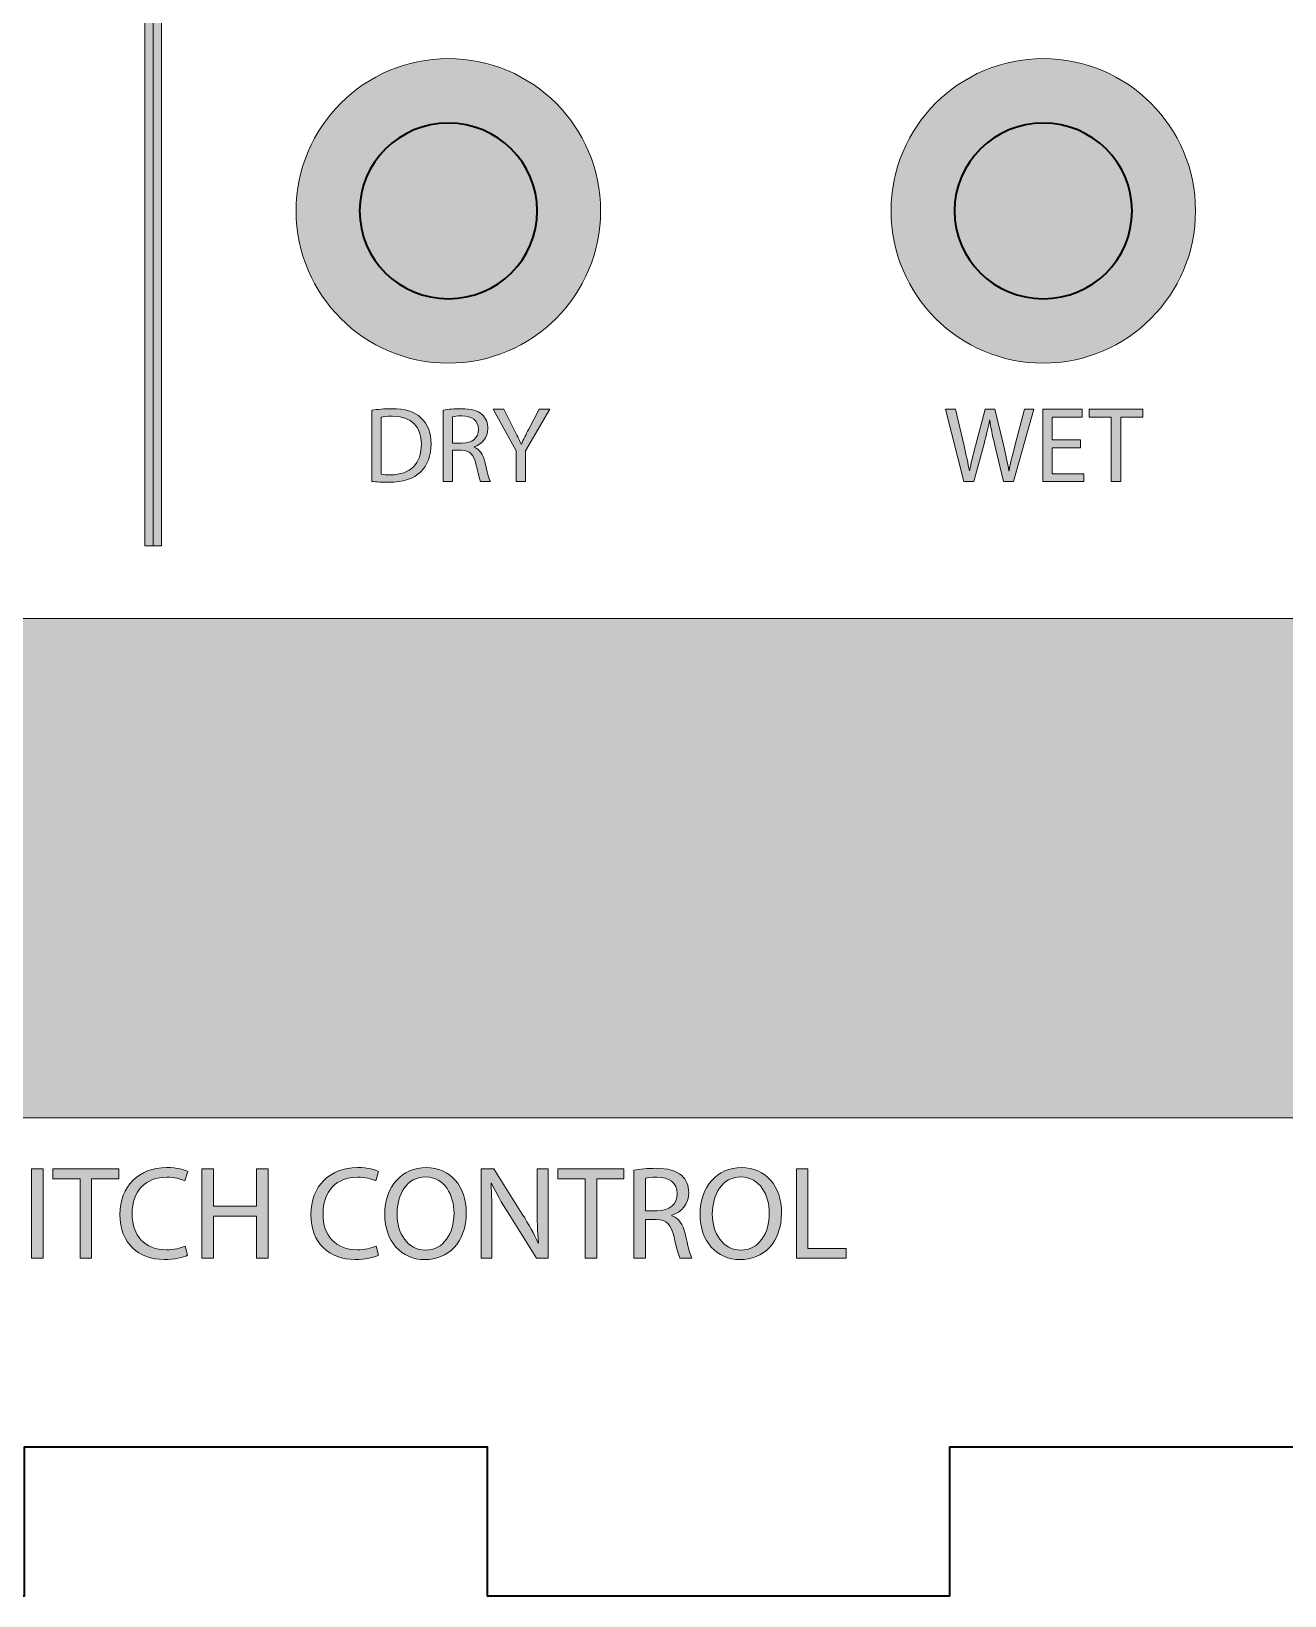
# Model space of a CAD drawing. Header units: inches. Extents: x 7.2 to 23.7, y -15.5 to -0.4.
# Drawn here: x 12.281 to 14.388, y -6.889 to -4.26 of the extents above; entities that cross this region are included whole.
import ezdxf

# ---------------------------------------------------------------- set-up
doc = ezdxf.new("R2010")
doc.units = ezdxf.units.IN
doc.header["$MEASUREMENT"] = 0
doc.layers.add('TOP', color=7, linetype='Continuous')

# ---------------------------------------------------------------- blocks, each defined once
blk = doc.blocks.new('block 4')
at = {"layer": 'TOP', "color": 1, "lineweight": 35, "true_color": 0xff0000}
for points in [[(13.1317, -4.5618), (13.1317, -4.6434), (13.0649, -4.7095), (12.9824, -4.7095), (12.9, -4.7095), (12.8332, -4.6434), (12.8332, -4.5618), (12.8332, -4.4803), (12.9, -4.4142), (12.9824, -4.4142), (13.0649, -4.4142), (13.1317, -4.4803), (13.1317, -4.5618)], [(14.1317, -4.5618), (14.1317, -4.6434), (14.0649, -4.7095), (13.9824, -4.7095), (13.9, -4.7095), (13.8332, -4.6434), (13.8332, -4.5618), (13.8332, -4.4803), (13.9, -4.4142), (13.9824, -4.4142), (14.0649, -4.4142), (14.1317, -4.4803), (14.1317, -4.5618)]]:
    blk.add_open_spline(points, degree=3, knots=[0, 0, 0, 0, 1, 1, 1, 2, 2, 2, 3, 3, 3, 4, 4, 4, 4], dxfattribs=at)
blk = doc.blocks.new('block 11')
at = {"layer": 'TOP', "true_color": 0xffffff}
h = blk.add_hatch(color=7, dxfattribs=at)
h.dxf.hatch_style = 2
h.paths.add_polyline_path([(8.6344, -5.247), (8.6344, -5.4568), (8.2593, -5.4568), (8.2593, -5.8765), (8.6344, -5.8765), (8.6344, -6.0864), (17.1894, -6.0864), (17.1894, -5.247)])
at = {"layer": 'TOP', "lineweight": 0}
blk.add_lwpolyline([(8.6344, -5.247), (8.6344, -5.4568), (8.2593, -5.4568), (8.2593, -5.8765), (8.6344, -5.8765), (8.6344, -6.0864), (17.1894, -6.0864), (17.1894, -5.247), (8.6344, -5.247)], dxfattribs=at)
blk = doc.blocks.new('block 14')
at = {"layer": 'TOP', "true_color": 0xffffff}
h = blk.add_hatch(color=7, dxfattribs=at)
h.dxf.hatch_style = 2
h.paths.add_polyline_path([(12.5, -5.125), (12.4722, -5.125), (12.4722, -3.8819), (12.5, -3.8819)])
at = {"layer": 'TOP', "lineweight": 0}
for points in [[(12.5, -5.125), (12.4722, -5.125), (12.4722, -3.8819), (12.5, -3.8819), (12.5, -5.125)], [(12.4861, -5.125), (12.4861, -3.8819)]]:
    blk.add_lwpolyline(points, dxfattribs=at)
blk = doc.blocks.new('block 22')
at = {"layer": 'TOP', "true_color": 0xffffff}
h = blk.add_hatch(color=7, dxfattribs=at)
h.dxf.hatch_style = 2
edge = h.paths.add_edge_path()
edge.add_spline(control_points=[(13.849, -5.0169), (13.849, -5.0169), (13.8181, -4.8952), (13.8181, -4.8952), (13.8181, -4.8952), (13.8347, -4.8952), (13.8347, -4.8952), (13.8347, -4.8952), (13.8492, -4.9568), (13.8492, -4.9568), (13.8528, -4.9719), (13.856, -4.9871), (13.8582, -4.9989), (13.8582, -4.9989), (13.8586, -4.9989), (13.8586, -4.9989), (13.8605, -4.9868), (13.8643, -4.9723), (13.8685, -4.9566), (13.8685, -4.9566), (13.8847, -4.8952), (13.8847, -4.8952), (13.8847, -4.8952), (13.9012, -4.8952), (13.9012, -4.8952), (13.9012, -4.8952), (13.916, -4.957), (13.916, -4.957), (13.9194, -4.9714), (13.9227, -4.9859), (13.9245, -4.9987), (13.9245, -4.9987), (13.9248, -4.9987), (13.9248, -4.9987), (13.9274, -4.9853), (13.9308, -4.9718), (13.9346, -4.9566), (13.9346, -4.9566), (13.9506, -4.8952), (13.9506, -4.8952), (13.9506, -4.8952), (13.9667, -4.8952), (13.9667, -4.8952), (13.9667, -4.8952), (13.9322, -5.0169), (13.9322, -5.0169), (13.9322, -5.0169), (13.9158, -5.0169), (13.9158, -5.0169), (13.9158, -5.0169), (13.9004, -4.9535), (13.9004, -4.9535), (13.8967, -4.938), (13.8941, -4.9261), (13.8925, -4.9138), (13.8925, -4.9138), (13.8921, -4.9138), (13.8921, -4.9138), (13.89, -4.9259), (13.8873, -4.9378), (13.8828, -4.9535), (13.8828, -4.9535), (13.8654, -5.0169), (13.8654, -5.0169), (13.8654, -5.0169), (13.849, -5.0169), (13.849, -5.0169)], knot_values=[0, 0, 0, 0, 1, 1, 1, 2, 2, 2, 3, 3, 3, 4, 4, 4, 5, 5, 5, 6, 6, 6, 7, 7, 7, 8, 8, 8, 9, 9, 9, 10, 10, 10, 11, 11, 11, 12, 12, 12, 13, 13, 13, 14, 14, 14, 15, 15, 15, 16, 16, 16, 17, 17, 17, 18, 18, 18, 19, 19, 19, 20, 20, 20, 21, 21, 21, 22, 22, 22, 22], degree=3, periodic=1)
h = blk.add_hatch(color=7, dxfattribs=at)
h.dxf.hatch_style = 2
h.paths.add_polyline_path([(14.0449, -4.9599), (13.9976, -4.9599), (13.9976, -5.0037), (14.0503, -5.0037), (14.0503, -5.0169), (13.9819, -5.0169), (13.9819, -4.8952), (14.0476, -4.8952), (14.0476, -4.9084), (13.9976, -4.9084), (13.9976, -4.9469), (14.0449, -4.9469)])
h = blk.add_hatch(color=7, dxfattribs=at)
h.dxf.hatch_style = 2
h.paths.add_polyline_path([(14.0967, -4.9086), (14.0597, -4.9086), (14.0597, -4.8952), (14.1498, -4.8952), (14.1498, -4.9086), (14.1126, -4.9086), (14.1126, -5.0169), (14.0967, -5.0169)])
at = {"layer": 'TOP', "lineweight": 0}
for points in [[(14.0449, -4.9599), (13.9976, -4.9599), (13.9976, -5.0037), (14.0503, -5.0037), (14.0503, -5.0169), (13.9819, -5.0169), (13.9819, -4.8952), (14.0476, -4.8952), (14.0476, -4.9084), (13.9976, -4.9084), (13.9976, -4.9469), (14.0449, -4.9469), (14.0449, -4.9599)], [(14.0967, -4.9086), (14.0597, -4.9086), (14.0597, -4.8952), (14.1498, -4.8952), (14.1498, -4.9086), (14.1126, -4.9086), (14.1126, -5.0169), (14.0967, -5.0169), (14.0967, -4.9086)]]:
    blk.add_lwpolyline(points, dxfattribs=at)
blk.add_open_spline([(13.849, -5.0169), (13.849, -5.0169), (13.8181, -4.8952), (13.8181, -4.8952), (13.8181, -4.8952), (13.8347, -4.8952), (13.8347, -4.8952), (13.8347, -4.8952), (13.8492, -4.9568), (13.8492, -4.9568), (13.8528, -4.9719), (13.856, -4.9871), (13.8582, -4.9989), (13.8582, -4.9989), (13.8586, -4.9989), (13.8586, -4.9989), (13.8605, -4.9868), (13.8643, -4.9723), (13.8685, -4.9566), (13.8685, -4.9566), (13.8847, -4.8952), (13.8847, -4.8952), (13.8847, -4.8952), (13.9012, -4.8952), (13.9012, -4.8952), (13.9012, -4.8952), (13.916, -4.957), (13.916, -4.957), (13.9194, -4.9714), (13.9227, -4.9859), (13.9245, -4.9987), (13.9245, -4.9987), (13.9248, -4.9987), (13.9248, -4.9987), (13.9274, -4.9853), (13.9308, -4.9718), (13.9346, -4.9566), (13.9346, -4.9566), (13.9506, -4.8952), (13.9506, -4.8952), (13.9506, -4.8952), (13.9667, -4.8952), (13.9667, -4.8952), (13.9667, -4.8952), (13.9322, -5.0169), (13.9322, -5.0169), (13.9322, -5.0169), (13.9158, -5.0169), (13.9158, -5.0169), (13.9158, -5.0169), (13.9004, -4.9535), (13.9004, -4.9535), (13.8967, -4.938), (13.8941, -4.9261), (13.8925, -4.9138), (13.8925, -4.9138), (13.8921, -4.9138), (13.8921, -4.9138), (13.89, -4.9259), (13.8873, -4.9378), (13.8828, -4.9535), (13.8828, -4.9535), (13.8654, -5.0169), (13.8654, -5.0169), (13.8654, -5.0169), (13.849, -5.0169), (13.849, -5.0169)], degree=3, knots=[0, 0, 0, 0, 1, 1, 1, 2, 2, 2, 3, 3, 3, 4, 4, 4, 5, 5, 5, 6, 6, 6, 7, 7, 7, 8, 8, 8, 9, 9, 9, 10, 10, 10, 11, 11, 11, 12, 12, 12, 13, 13, 13, 14, 14, 14, 15, 15, 15, 16, 16, 16, 17, 17, 17, 18, 18, 18, 19, 19, 19, 20, 20, 20, 21, 21, 21, 22, 22, 22, 22], dxfattribs=at)
blk = doc.blocks.new('block 23')
at = {"layer": 'TOP', "true_color": 0xffffff}
h = blk.add_hatch(color=7, dxfattribs=at)
h.dxf.hatch_style = 2
edge = h.paths.add_edge_path()
edge.add_spline(control_points=[(12.8536, -4.8968), (12.8632, -4.8954), (12.8745, -4.8943), (12.887, -4.8943), (12.9096, -4.8943), (12.9256, -4.8995), (12.9363, -4.9095), (12.9471, -4.9194), (12.9534, -4.9335), (12.9534, -4.9532), (12.9534, -4.973), (12.9473, -4.9893), (12.9359, -5.0005), (12.9246, -5.0119), (12.9058, -5.018), (12.8821, -5.018), (12.8709, -5.018), (12.8615, -5.0175), (12.8536, -5.0165), (12.8536, -5.0165), (12.8536, -4.8968), (12.8536, -4.8968)], knot_values=[0, 0, 0, 0, 1, 1, 1, 2, 2, 2, 3, 3, 3, 4, 4, 4, 5, 5, 5, 6, 6, 6, 7, 7, 7, 7], degree=3, periodic=1)
edge = h.paths.add_edge_path()
edge.add_spline(control_points=[(12.8693, -5.0044), (12.8733, -5.0052), (12.879, -5.0054), (12.8852, -5.0054), (12.9188, -5.0054), (12.937, -4.9866), (12.937, -4.9537), (12.9372, -4.925), (12.9209, -4.9068), (12.8877, -4.9068), (12.8796, -4.9068), (12.8734, -4.9075), (12.8693, -4.9084), (12.8693, -4.9084), (12.8693, -5.0044), (12.8693, -5.0044)], knot_values=[0, 0, 0, 0, 1, 1, 1, 2, 2, 2, 3, 3, 3, 4, 4, 4, 5, 5, 5, 5], degree=3, periodic=1)
h = blk.add_hatch(color=7, dxfattribs=at)
h.dxf.hatch_style = 2
edge = h.paths.add_edge_path()
edge.add_spline(control_points=[(12.9738, -4.8968), (12.9818, -4.8952), (12.9932, -4.8943), (13.004, -4.8943), (13.0208, -4.8943), (13.0316, -4.8974), (13.0392, -4.9042), (13.0453, -4.9097), (13.0488, -4.918), (13.0488, -4.9274), (13.0488, -4.9434), (13.0387, -4.9541), (13.0258, -4.9584), (13.0258, -4.9584), (13.0258, -4.959), (13.0258, -4.959), (13.0352, -4.9622), (13.0408, -4.9709), (13.0437, -4.9835), (13.0477, -5.0005), (13.0506, -5.0122), (13.0531, -5.0169), (13.0531, -5.0169), (13.0369, -5.0169), (13.0369, -5.0169), (13.0349, -5.0135), (13.0322, -5.003), (13.0287, -4.9878), (13.0251, -4.9711), (13.0186, -4.9647), (13.0044, -4.9642), (13.0044, -4.9642), (12.9895, -4.9642), (12.9895, -4.9642), (12.9895, -4.9642), (12.9895, -5.0169), (12.9895, -5.0169), (12.9895, -5.0169), (12.9738, -5.0169), (12.9738, -5.0169), (12.9738, -5.0169), (12.9738, -4.8968), (12.9738, -4.8968)], knot_values=[0, 0, 0, 0, 1, 1, 1, 2, 2, 2, 3, 3, 3, 4, 4, 4, 5, 5, 5, 6, 6, 6, 7, 7, 7, 8, 8, 8, 9, 9, 9, 10, 10, 10, 11, 11, 11, 12, 12, 12, 13, 13, 13, 14, 14, 14, 14], degree=3, periodic=1)
edge = h.paths.add_edge_path()
edge.add_spline(control_points=[(12.9895, -4.9523), (12.9895, -4.9523), (13.0056, -4.9523), (13.0056, -4.9523), (13.0224, -4.9523), (13.0331, -4.9431), (13.0331, -4.9292), (13.0331, -4.9135), (13.0217, -4.9066), (13.0051, -4.9064), (12.9975, -4.9064), (12.9921, -4.9071), (12.9895, -4.9078), (12.9895, -4.9078), (12.9895, -4.9523), (12.9895, -4.9523)], knot_values=[0, 0, 0, 0, 1, 1, 1, 2, 2, 2, 3, 3, 3, 4, 4, 4, 5, 5, 5, 5], degree=3, periodic=1)
h = blk.add_hatch(color=7, dxfattribs=at)
h.dxf.hatch_style = 2
edge = h.paths.add_edge_path()
edge.add_spline(control_points=[(13.0961, -5.0169), (13.0961, -5.0169), (13.0961, -4.9653), (13.0961, -4.9653), (13.0961, -4.9653), (13.0576, -4.8952), (13.0576, -4.8952), (13.0576, -4.8952), (13.0755, -4.8952), (13.0755, -4.8952), (13.0755, -4.8952), (13.0926, -4.9288), (13.0926, -4.9288), (13.0973, -4.938), (13.1009, -4.9454), (13.1047, -4.9539), (13.1047, -4.9539), (13.1051, -4.9539), (13.1051, -4.9539), (13.1085, -4.9459), (13.1127, -4.938), (13.1174, -4.9288), (13.1174, -4.9288), (13.1349, -4.8952), (13.1349, -4.8952), (13.1349, -4.8952), (13.1528, -4.8952), (13.1528, -4.8952), (13.1528, -4.8952), (13.112, -4.9651), (13.112, -4.9651), (13.112, -4.9651), (13.112, -5.0169), (13.112, -5.0169), (13.112, -5.0169), (13.0961, -5.0169), (13.0961, -5.0169)], knot_values=[0, 0, 0, 0, 1, 1, 1, 2, 2, 2, 3, 3, 3, 4, 4, 4, 5, 5, 5, 6, 6, 6, 7, 7, 7, 8, 8, 8, 9, 9, 9, 10, 10, 10, 11, 11, 11, 12, 12, 12, 12], degree=3, periodic=1)
at = {"layer": 'TOP', "lineweight": 0}
for points, knots in [([(12.8536, -4.8968), (12.8632, -4.8954), (12.8745, -4.8943), (12.887, -4.8943), (12.9096, -4.8943), (12.9256, -4.8995), (12.9363, -4.9095), (12.9471, -4.9194), (12.9534, -4.9335), (12.9534, -4.9532), (12.9534, -4.973), (12.9473, -4.9893), (12.9359, -5.0005), (12.9246, -5.0119), (12.9058, -5.018), (12.8821, -5.018), (12.8709, -5.018), (12.8615, -5.0175), (12.8536, -5.0165), (12.8536, -5.0165), (12.8536, -4.8968), (12.8536, -4.8968)], [0, 0, 0, 0, 1, 1, 1, 2, 2, 2, 3, 3, 3, 4, 4, 4, 5, 5, 5, 6, 6, 6, 7, 7, 7, 7]), ([(12.8693, -5.0044), (12.8733, -5.0052), (12.879, -5.0054), (12.8852, -5.0054), (12.9188, -5.0054), (12.937, -4.9866), (12.937, -4.9537), (12.9372, -4.925), (12.9209, -4.9068), (12.8877, -4.9068), (12.8796, -4.9068), (12.8734, -4.9075), (12.8693, -4.9084), (12.8693, -4.9084), (12.8693, -5.0044), (12.8693, -5.0044)], [0, 0, 0, 0, 1, 1, 1, 2, 2, 2, 3, 3, 3, 4, 4, 4, 5, 5, 5, 5]), ([(12.9738, -4.8968), (12.9818, -4.8952), (12.9932, -4.8943), (13.004, -4.8943), (13.0208, -4.8943), (13.0316, -4.8974), (13.0392, -4.9042), (13.0453, -4.9097), (13.0488, -4.918), (13.0488, -4.9274), (13.0488, -4.9434), (13.0387, -4.9541), (13.0258, -4.9584), (13.0258, -4.9584), (13.0258, -4.959), (13.0258, -4.959), (13.0352, -4.9622), (13.0408, -4.9709), (13.0437, -4.9835), (13.0477, -5.0005), (13.0506, -5.0122), (13.0531, -5.0169), (13.0531, -5.0169), (13.0369, -5.0169), (13.0369, -5.0169), (13.0349, -5.0135), (13.0322, -5.003), (13.0287, -4.9878), (13.0251, -4.9711), (13.0186, -4.9647), (13.0044, -4.9642), (13.0044, -4.9642), (12.9895, -4.9642), (12.9895, -4.9642), (12.9895, -4.9642), (12.9895, -5.0169), (12.9895, -5.0169), (12.9895, -5.0169), (12.9738, -5.0169), (12.9738, -5.0169), (12.9738, -5.0169), (12.9738, -4.8968), (12.9738, -4.8968)], [0, 0, 0, 0, 1, 1, 1, 2, 2, 2, 3, 3, 3, 4, 4, 4, 5, 5, 5, 6, 6, 6, 7, 7, 7, 8, 8, 8, 9, 9, 9, 10, 10, 10, 11, 11, 11, 12, 12, 12, 13, 13, 13, 14, 14, 14, 14]), ([(12.9895, -4.9523), (12.9895, -4.9523), (13.0056, -4.9523), (13.0056, -4.9523), (13.0224, -4.9523), (13.0331, -4.9431), (13.0331, -4.9292), (13.0331, -4.9135), (13.0217, -4.9066), (13.0051, -4.9064), (12.9975, -4.9064), (12.9921, -4.9071), (12.9895, -4.9078), (12.9895, -4.9078), (12.9895, -4.9523), (12.9895, -4.9523)], [0, 0, 0, 0, 1, 1, 1, 2, 2, 2, 3, 3, 3, 4, 4, 4, 5, 5, 5, 5]), ([(13.0961, -5.0169), (13.0961, -5.0169), (13.0961, -4.9653), (13.0961, -4.9653), (13.0961, -4.9653), (13.0576, -4.8952), (13.0576, -4.8952), (13.0576, -4.8952), (13.0755, -4.8952), (13.0755, -4.8952), (13.0755, -4.8952), (13.0926, -4.9288), (13.0926, -4.9288), (13.0973, -4.938), (13.1009, -4.9454), (13.1047, -4.9539), (13.1047, -4.9539), (13.1051, -4.9539), (13.1051, -4.9539), (13.1085, -4.9459), (13.1127, -4.938), (13.1174, -4.9288), (13.1174, -4.9288), (13.1349, -4.8952), (13.1349, -4.8952), (13.1349, -4.8952), (13.1528, -4.8952), (13.1528, -4.8952), (13.1528, -4.8952), (13.112, -4.9651), (13.112, -4.9651), (13.112, -4.9651), (13.112, -5.0169), (13.112, -5.0169), (13.112, -5.0169), (13.0961, -5.0169), (13.0961, -5.0169)], [0, 0, 0, 0, 1, 1, 1, 2, 2, 2, 3, 3, 3, 4, 4, 4, 5, 5, 5, 6, 6, 6, 7, 7, 7, 8, 8, 8, 9, 9, 9, 10, 10, 10, 11, 11, 11, 12, 12, 12, 12])]:
    blk.add_open_spline(points, degree=3, knots=knots, dxfattribs=at)
blk = doc.blocks.new('block 29')
at = {"layer": 'TOP', "true_color": 0xffffff}
h = blk.add_hatch(color=7, dxfattribs=at)
h.dxf.hatch_style = 2
h.paths.add_polyline_path([(12.301, -6.1722), (12.301, -6.3221), (12.2817, -6.3221), (12.2817, -6.1722)])
h = blk.add_hatch(color=7, dxfattribs=at)
h.dxf.hatch_style = 2
h.paths.add_polyline_path([(12.3633, -6.1887), (12.3177, -6.1887), (12.3177, -6.1722), (12.4286, -6.1722), (12.4286, -6.1887), (12.3828, -6.1887), (12.3828, -6.3221), (12.3633, -6.3221)])
h = blk.add_hatch(color=7, dxfattribs=at)
h.dxf.hatch_style = 2
edge = h.paths.add_edge_path()
edge.add_spline(control_points=[(12.5439, -6.3172), (12.5368, -6.3207), (12.5226, -6.3243), (12.5044, -6.3243), (12.4621, -6.3243), (12.4303, -6.2976), (12.4303, -6.2485), (12.4303, -6.2016), (12.4621, -6.1698), (12.5086, -6.1698), (12.5273, -6.1698), (12.539, -6.1738), (12.5442, -6.1764), (12.5442, -6.1764), (12.5395, -6.1922), (12.5395, -6.1922), (12.5322, -6.1887), (12.5217, -6.186), (12.5093, -6.186), (12.4741, -6.186), (12.4508, -6.2085), (12.4508, -6.2478), (12.4508, -6.2845), (12.4719, -6.3081), (12.5084, -6.3081), (12.5202, -6.3081), (12.5322, -6.3056), (12.5399, -6.3018), (12.5399, -6.3018), (12.5439, -6.3172), (12.5439, -6.3172)], knot_values=[0, 0, 0, 0, 1, 1, 1, 2, 2, 2, 3, 3, 3, 4, 4, 4, 5, 5, 5, 6, 6, 6, 7, 7, 7, 8, 8, 8, 9, 9, 9, 10, 10, 10, 10], degree=3, periodic=1)
h = blk.add_hatch(color=7, dxfattribs=at)
h.dxf.hatch_style = 2
h.paths.add_polyline_path([(12.5875, -6.1722), (12.5875, -6.2349), (12.6599, -6.2349), (12.6599, -6.1722), (12.6795, -6.1722), (12.6795, -6.3221), (12.6599, -6.3221), (12.6599, -6.2518), (12.5875, -6.2518), (12.5875, -6.3221), (12.5681, -6.3221), (12.5681, -6.1722)])
h = blk.add_hatch(color=7, dxfattribs=at)
h.dxf.hatch_style = 2
edge = h.paths.add_edge_path()
edge.add_spline(control_points=[(12.8648, -6.3172), (12.8577, -6.3207), (12.8435, -6.3243), (12.8252, -6.3243), (12.783, -6.3243), (12.7512, -6.2976), (12.7512, -6.2485), (12.7512, -6.2016), (12.783, -6.1698), (12.8295, -6.1698), (12.8481, -6.1698), (12.8599, -6.1738), (12.865, -6.1764), (12.865, -6.1764), (12.8604, -6.1922), (12.8604, -6.1922), (12.853, -6.1887), (12.8426, -6.186), (12.8301, -6.186), (12.795, -6.186), (12.7717, -6.2085), (12.7717, -6.2478), (12.7717, -6.2845), (12.7928, -6.3081), (12.8293, -6.3081), (12.841, -6.3081), (12.853, -6.3056), (12.8608, -6.3018), (12.8608, -6.3018), (12.8648, -6.3172), (12.8648, -6.3172)], knot_values=[0, 0, 0, 0, 1, 1, 1, 2, 2, 2, 3, 3, 3, 4, 4, 4, 5, 5, 5, 6, 6, 6, 7, 7, 7, 8, 8, 8, 9, 9, 9, 10, 10, 10, 10], degree=3, periodic=1)
h = blk.add_hatch(color=7, dxfattribs=at)
h.dxf.hatch_style = 2
edge = h.paths.add_edge_path()
edge.add_spline(control_points=[(13.0124, -6.2456), (13.0124, -6.2972), (12.9811, -6.3245), (12.9428, -6.3245), (12.9032, -6.3245), (12.8754, -6.2938), (12.8754, -6.2485), (12.8754, -6.2009), (12.905, -6.1698), (12.945, -6.1698), (12.9859, -6.1698), (13.0124, -6.2011), (13.0124, -6.2456)], knot_values=[0, 0, 0, 0, 1, 1, 1, 2, 2, 2, 3, 3, 3, 4, 4, 4, 4], degree=3, periodic=1)
edge = h.paths.add_edge_path()
edge.add_spline(control_points=[(12.8961, -6.248), (12.8961, -6.28), (12.9135, -6.3087), (12.9439, -6.3087), (12.9746, -6.3087), (12.9919, -6.2805), (12.9919, -6.2465), (12.9919, -6.2167), (12.9764, -6.1856), (12.9441, -6.1856), (12.9121, -6.1856), (12.8961, -6.2151), (12.8961, -6.248)], knot_values=[0, 0, 0, 0, 1, 1, 1, 2, 2, 2, 3, 3, 3, 4, 4, 4, 4], degree=3, periodic=1)
h = blk.add_hatch(color=7, dxfattribs=at)
h.dxf.hatch_style = 2
edge = h.paths.add_edge_path()
edge.add_spline(control_points=[(13.0374, -6.3221), (13.0374, -6.3221), (13.0374, -6.1722), (13.0374, -6.1722), (13.0374, -6.1722), (13.0586, -6.1722), (13.0586, -6.1722), (13.0586, -6.1722), (13.1066, -6.248), (13.1066, -6.248), (13.1177, -6.2656), (13.1264, -6.2814), (13.1335, -6.2967), (13.1335, -6.2967), (13.1339, -6.2965), (13.1339, -6.2965), (13.1321, -6.2765), (13.1317, -6.2583), (13.1317, -6.2349), (13.1317, -6.2349), (13.1317, -6.1722), (13.1317, -6.1722), (13.1317, -6.1722), (13.1499, -6.1722), (13.1499, -6.1722), (13.1499, -6.1722), (13.1499, -6.3221), (13.1499, -6.3221), (13.1499, -6.3221), (13.1304, -6.3221), (13.1304, -6.3221), (13.1304, -6.3221), (13.0828, -6.246), (13.0828, -6.246), (13.0723, -6.2294), (13.0623, -6.2122), (13.0548, -6.196), (13.0548, -6.196), (13.0541, -6.1962), (13.0541, -6.1962), (13.0552, -6.2151), (13.0557, -6.2331), (13.0557, -6.258), (13.0557, -6.258), (13.0557, -6.3221), (13.0557, -6.3221), (13.0557, -6.3221), (13.0374, -6.3221), (13.0374, -6.3221)], knot_values=[0, 0, 0, 0, 1, 1, 1, 2, 2, 2, 3, 3, 3, 4, 4, 4, 5, 5, 5, 6, 6, 6, 7, 7, 7, 8, 8, 8, 9, 9, 9, 10, 10, 10, 11, 11, 11, 12, 12, 12, 13, 13, 13, 14, 14, 14, 15, 15, 15, 16, 16, 16, 16], degree=3, periodic=1)
h = blk.add_hatch(color=7, dxfattribs=at)
h.dxf.hatch_style = 2
h.paths.add_polyline_path([(13.2121, -6.1887), (13.1666, -6.1887), (13.1666, -6.1722), (13.2775, -6.1722), (13.2775, -6.1887), (13.2317, -6.1887), (13.2317, -6.3221), (13.2121, -6.3221)])
h = blk.add_hatch(color=7, dxfattribs=at)
h.dxf.hatch_style = 2
edge = h.paths.add_edge_path()
edge.add_spline(control_points=[(13.2941, -6.1742), (13.3039, -6.1722), (13.3179, -6.1711), (13.3312, -6.1711), (13.3519, -6.1711), (13.3653, -6.1749), (13.3746, -6.1833), (13.3821, -6.19), (13.3864, -6.2002), (13.3864, -6.2118), (13.3864, -6.2316), (13.3739, -6.2447), (13.3581, -6.25), (13.3581, -6.25), (13.3581, -6.2507), (13.3581, -6.2507), (13.3697, -6.2547), (13.3766, -6.2654), (13.3802, -6.2809), (13.385, -6.3018), (13.3886, -6.3163), (13.3917, -6.3221), (13.3917, -6.3221), (13.3717, -6.3221), (13.3717, -6.3221), (13.3693, -6.3178), (13.3659, -6.3049), (13.3617, -6.2863), (13.3573, -6.2656), (13.3493, -6.2578), (13.3317, -6.2571), (13.3317, -6.2571), (13.3135, -6.2571), (13.3135, -6.2571), (13.3135, -6.2571), (13.3135, -6.3221), (13.3135, -6.3221), (13.3135, -6.3221), (13.2941, -6.3221), (13.2941, -6.3221), (13.2941, -6.3221), (13.2941, -6.1742), (13.2941, -6.1742)], knot_values=[0, 0, 0, 0, 1, 1, 1, 2, 2, 2, 3, 3, 3, 4, 4, 4, 5, 5, 5, 6, 6, 6, 7, 7, 7, 8, 8, 8, 9, 9, 9, 10, 10, 10, 11, 11, 11, 12, 12, 12, 13, 13, 13, 14, 14, 14, 14], degree=3, periodic=1)
edge = h.paths.add_edge_path()
edge.add_spline(control_points=[(13.3135, -6.2425), (13.3135, -6.2425), (13.3332, -6.2425), (13.3332, -6.2425), (13.3539, -6.2425), (13.367, -6.2311), (13.367, -6.214), (13.367, -6.1947), (13.353, -6.1862), (13.3326, -6.186), (13.3232, -6.186), (13.3166, -6.1869), (13.3135, -6.1878), (13.3135, -6.1878), (13.3135, -6.2425), (13.3135, -6.2425)], knot_values=[0, 0, 0, 0, 1, 1, 1, 2, 2, 2, 3, 3, 3, 4, 4, 4, 5, 5, 5, 5], degree=3, periodic=1)
h = blk.add_hatch(color=7, dxfattribs=at)
h.dxf.hatch_style = 2
edge = h.paths.add_edge_path()
edge.add_spline(control_points=[(13.5424, -6.2456), (13.5424, -6.2972), (13.511, -6.3245), (13.4728, -6.3245), (13.4332, -6.3245), (13.4054, -6.2938), (13.4054, -6.2485), (13.4054, -6.2009), (13.435, -6.1698), (13.475, -6.1698), (13.5159, -6.1698), (13.5424, -6.2011), (13.5424, -6.2456)], knot_values=[0, 0, 0, 0, 1, 1, 1, 2, 2, 2, 3, 3, 3, 4, 4, 4, 4], degree=3, periodic=1)
edge = h.paths.add_edge_path()
edge.add_spline(control_points=[(13.4261, -6.248), (13.4261, -6.28), (13.4435, -6.3087), (13.4739, -6.3087), (13.5046, -6.3087), (13.5219, -6.2805), (13.5219, -6.2465), (13.5219, -6.2167), (13.5064, -6.1856), (13.4741, -6.1856), (13.4421, -6.1856), (13.4261, -6.2151), (13.4261, -6.248)], knot_values=[0, 0, 0, 0, 1, 1, 1, 2, 2, 2, 3, 3, 3, 4, 4, 4, 4], degree=3, periodic=1)
h = blk.add_hatch(color=7, dxfattribs=at)
h.dxf.hatch_style = 2
h.paths.add_polyline_path([(13.5675, -6.1722), (13.5868, -6.1722), (13.5868, -6.3058), (13.6508, -6.3058), (13.6508, -6.3221), (13.5675, -6.3221)])
at = {"layer": 'TOP', "lineweight": 0}
for points in [[(12.301, -6.1722), (12.301, -6.3221), (12.2817, -6.3221), (12.2817, -6.1722), (12.301, -6.1722)], [(12.3633, -6.1887), (12.3177, -6.1887), (12.3177, -6.1722), (12.4286, -6.1722), (12.4286, -6.1887), (12.3828, -6.1887), (12.3828, -6.3221), (12.3633, -6.3221), (12.3633, -6.1887)], [(12.5875, -6.1722), (12.5875, -6.2349), (12.6599, -6.2349), (12.6599, -6.1722), (12.6795, -6.1722), (12.6795, -6.3221), (12.6599, -6.3221), (12.6599, -6.2518), (12.5875, -6.2518), (12.5875, -6.3221), (12.5681, -6.3221), (12.5681, -6.1722), (12.5875, -6.1722)], [(13.2121, -6.1887), (13.1666, -6.1887), (13.1666, -6.1722), (13.2775, -6.1722), (13.2775, -6.1887), (13.2317, -6.1887), (13.2317, -6.3221), (13.2121, -6.3221), (13.2121, -6.1887)], [(13.5675, -6.1722), (13.5868, -6.1722), (13.5868, -6.3058), (13.6508, -6.3058), (13.6508, -6.3221), (13.5675, -6.3221), (13.5675, -6.1722)]]:
    blk.add_lwpolyline(points, dxfattribs=at)
for points, knots in [([(12.5439, -6.3172), (12.5368, -6.3207), (12.5226, -6.3243), (12.5044, -6.3243), (12.4621, -6.3243), (12.4303, -6.2976), (12.4303, -6.2485), (12.4303, -6.2016), (12.4621, -6.1698), (12.5086, -6.1698), (12.5273, -6.1698), (12.539, -6.1738), (12.5442, -6.1764), (12.5442, -6.1764), (12.5395, -6.1922), (12.5395, -6.1922), (12.5322, -6.1887), (12.5217, -6.186), (12.5093, -6.186), (12.4741, -6.186), (12.4508, -6.2085), (12.4508, -6.2478), (12.4508, -6.2845), (12.4719, -6.3081), (12.5084, -6.3081), (12.5202, -6.3081), (12.5322, -6.3056), (12.5399, -6.3018), (12.5399, -6.3018), (12.5439, -6.3172), (12.5439, -6.3172)], [0, 0, 0, 0, 1, 1, 1, 2, 2, 2, 3, 3, 3, 4, 4, 4, 5, 5, 5, 6, 6, 6, 7, 7, 7, 8, 8, 8, 9, 9, 9, 10, 10, 10, 10]), ([(12.8648, -6.3172), (12.8577, -6.3207), (12.8435, -6.3243), (12.8252, -6.3243), (12.783, -6.3243), (12.7512, -6.2976), (12.7512, -6.2485), (12.7512, -6.2016), (12.783, -6.1698), (12.8295, -6.1698), (12.8481, -6.1698), (12.8599, -6.1738), (12.865, -6.1764), (12.865, -6.1764), (12.8604, -6.1922), (12.8604, -6.1922), (12.853, -6.1887), (12.8426, -6.186), (12.8301, -6.186), (12.795, -6.186), (12.7717, -6.2085), (12.7717, -6.2478), (12.7717, -6.2845), (12.7928, -6.3081), (12.8293, -6.3081), (12.841, -6.3081), (12.853, -6.3056), (12.8608, -6.3018), (12.8608, -6.3018), (12.8648, -6.3172), (12.8648, -6.3172)], [0, 0, 0, 0, 1, 1, 1, 2, 2, 2, 3, 3, 3, 4, 4, 4, 5, 5, 5, 6, 6, 6, 7, 7, 7, 8, 8, 8, 9, 9, 9, 10, 10, 10, 10]), ([(13.0124, -6.2456), (13.0124, -6.2972), (12.9811, -6.3245), (12.9428, -6.3245), (12.9032, -6.3245), (12.8754, -6.2938), (12.8754, -6.2485), (12.8754, -6.2009), (12.905, -6.1698), (12.945, -6.1698), (12.9859, -6.1698), (13.0124, -6.2011), (13.0124, -6.2456)], [0, 0, 0, 0, 1, 1, 1, 2, 2, 2, 3, 3, 3, 4, 4, 4, 4]), ([(13.0374, -6.3221), (13.0374, -6.3221), (13.0374, -6.1722), (13.0374, -6.1722), (13.0374, -6.1722), (13.0586, -6.1722), (13.0586, -6.1722), (13.0586, -6.1722), (13.1066, -6.248), (13.1066, -6.248), (13.1177, -6.2656), (13.1264, -6.2814), (13.1335, -6.2967), (13.1335, -6.2967), (13.1339, -6.2965), (13.1339, -6.2965), (13.1321, -6.2765), (13.1317, -6.2583), (13.1317, -6.2349), (13.1317, -6.2349), (13.1317, -6.1722), (13.1317, -6.1722), (13.1317, -6.1722), (13.1499, -6.1722), (13.1499, -6.1722), (13.1499, -6.1722), (13.1499, -6.3221), (13.1499, -6.3221), (13.1499, -6.3221), (13.1304, -6.3221), (13.1304, -6.3221), (13.1304, -6.3221), (13.0828, -6.246), (13.0828, -6.246), (13.0723, -6.2294), (13.0623, -6.2122), (13.0548, -6.196), (13.0548, -6.196), (13.0541, -6.1962), (13.0541, -6.1962), (13.0552, -6.2151), (13.0557, -6.2331), (13.0557, -6.258), (13.0557, -6.258), (13.0557, -6.3221), (13.0557, -6.3221), (13.0557, -6.3221), (13.0374, -6.3221), (13.0374, -6.3221)], [0, 0, 0, 0, 1, 1, 1, 2, 2, 2, 3, 3, 3, 4, 4, 4, 5, 5, 5, 6, 6, 6, 7, 7, 7, 8, 8, 8, 9, 9, 9, 10, 10, 10, 11, 11, 11, 12, 12, 12, 13, 13, 13, 14, 14, 14, 15, 15, 15, 16, 16, 16, 16]), ([(13.2941, -6.1742), (13.3039, -6.1722), (13.3179, -6.1711), (13.3312, -6.1711), (13.3519, -6.1711), (13.3653, -6.1749), (13.3746, -6.1833), (13.3821, -6.19), (13.3864, -6.2002), (13.3864, -6.2118), (13.3864, -6.2316), (13.3739, -6.2447), (13.3581, -6.25), (13.3581, -6.25), (13.3581, -6.2507), (13.3581, -6.2507), (13.3697, -6.2547), (13.3766, -6.2654), (13.3802, -6.2809), (13.385, -6.3018), (13.3886, -6.3163), (13.3917, -6.3221), (13.3917, -6.3221), (13.3717, -6.3221), (13.3717, -6.3221), (13.3693, -6.3178), (13.3659, -6.3049), (13.3617, -6.2863), (13.3573, -6.2656), (13.3493, -6.2578), (13.3317, -6.2571), (13.3317, -6.2571), (13.3135, -6.2571), (13.3135, -6.2571), (13.3135, -6.2571), (13.3135, -6.3221), (13.3135, -6.3221), (13.3135, -6.3221), (13.2941, -6.3221), (13.2941, -6.3221), (13.2941, -6.3221), (13.2941, -6.1742), (13.2941, -6.1742)], [0, 0, 0, 0, 1, 1, 1, 2, 2, 2, 3, 3, 3, 4, 4, 4, 5, 5, 5, 6, 6, 6, 7, 7, 7, 8, 8, 8, 9, 9, 9, 10, 10, 10, 11, 11, 11, 12, 12, 12, 13, 13, 13, 14, 14, 14, 14]), ([(13.5424, -6.2456), (13.5424, -6.2972), (13.511, -6.3245), (13.4728, -6.3245), (13.4332, -6.3245), (13.4054, -6.2938), (13.4054, -6.2485), (13.4054, -6.2009), (13.435, -6.1698), (13.475, -6.1698), (13.5159, -6.1698), (13.5424, -6.2011), (13.5424, -6.2456)], [0, 0, 0, 0, 1, 1, 1, 2, 2, 2, 3, 3, 3, 4, 4, 4, 4]), ([(12.8961, -6.248), (12.8961, -6.28), (12.9135, -6.3087), (12.9439, -6.3087), (12.9746, -6.3087), (12.9919, -6.2805), (12.9919, -6.2465), (12.9919, -6.2167), (12.9764, -6.1856), (12.9441, -6.1856), (12.9121, -6.1856), (12.8961, -6.2151), (12.8961, -6.248)], [0, 0, 0, 0, 1, 1, 1, 2, 2, 2, 3, 3, 3, 4, 4, 4, 4]), ([(13.3135, -6.2425), (13.3135, -6.2425), (13.3332, -6.2425), (13.3332, -6.2425), (13.3539, -6.2425), (13.367, -6.2311), (13.367, -6.214), (13.367, -6.1947), (13.353, -6.1862), (13.3326, -6.186), (13.3232, -6.186), (13.3166, -6.1869), (13.3135, -6.1878), (13.3135, -6.1878), (13.3135, -6.2425), (13.3135, -6.2425)], [0, 0, 0, 0, 1, 1, 1, 2, 2, 2, 3, 3, 3, 4, 4, 4, 5, 5, 5, 5]), ([(13.4261, -6.248), (13.4261, -6.28), (13.4435, -6.3087), (13.4739, -6.3087), (13.5046, -6.3087), (13.5219, -6.2805), (13.5219, -6.2465), (13.5219, -6.2167), (13.5064, -6.1856), (13.4741, -6.1856), (13.4421, -6.1856), (13.4261, -6.2151), (13.4261, -6.248)], [0, 0, 0, 0, 1, 1, 1, 2, 2, 2, 3, 3, 3, 4, 4, 4, 4])]:
    blk.add_open_spline(points, degree=3, knots=knots, dxfattribs=at)
blk = doc.blocks.new('block 10')
at = {"layer": 'TOP'}
for name in ['block 14', 'block 23', 'block 22', 'block 11', 'block 29']:
    blk.add_blockref(name, (0, 0), dxfattribs=at)

msp = doc.modelspace()

# ---------------------------------------------------------------- hatches: boundary and pattern name
at = {"layer": 'TOP', "true_color": 0x662d91}
h = msp.add_hatch(color=197, dxfattribs=at)
h.dxf.hatch_style = 2
edge = h.paths.add_edge_path()
edge.add_spline(control_points=[(13.2383, -4.5618), (13.2383, -4.7031), (13.1238, -4.8177), (12.9824, -4.8177), (12.8411, -4.8177), (12.7265, -4.7031), (12.7265, -4.5618), (12.7265, -4.4205), (12.8411, -4.3059), (12.9824, -4.3059), (13.1238, -4.3059), (13.2383, -4.4205), (13.2383, -4.5618)], knot_values=[0, 0, 0, 0, 1, 1, 1, 2, 2, 2, 3, 3, 3, 4, 4, 4, 4], degree=3, periodic=1)
h = msp.add_hatch(color=197, dxfattribs=at)
h.dxf.hatch_style = 2
edge = h.paths.add_edge_path()
edge.add_spline(control_points=[(14.2383, -4.5618), (14.2383, -4.7031), (14.1238, -4.8177), (13.9824, -4.8177), (13.8411, -4.8177), (13.7265, -4.7031), (13.7265, -4.5618), (13.7265, -4.4205), (13.8411, -4.3059), (13.9824, -4.3059), (14.1238, -4.3059), (14.2383, -4.4205), (14.2383, -4.5618)], knot_values=[0, 0, 0, 0, 1, 1, 1, 2, 2, 2, 3, 3, 3, 4, 4, 4, 4], degree=3, periodic=1)

# ---------------------------------------------------------------- linework, layer by layer
at = {"layer": 'TOP', "color": 1, "lineweight": 35, "true_color": 0xff0000}
msp.add_open_spline([(16.1588, -6.6395), (16.1588, -6.6395), (15.3811, -6.6395), (15.3811, -6.6395), (15.3811, -6.6395), (15.3811, -6.8895), (15.3811, -6.8895), (15.3811, -6.8895), (14.6033, -6.8895), (14.6033, -6.8895), (14.6033, -6.8895), (14.6033, -6.6395), (14.6033, -6.6395), (14.6033, -6.6395), (13.8255, -6.6395), (13.8255, -6.6395), (13.8255, -6.6395), (13.8255, -6.8895), (13.8255, -6.8895), (13.8255, -6.8895), (13.0477, -6.8895), (13.0477, -6.8895), (13.0477, -6.8895), (13.0477, -6.6395), (13.0477, -6.6395), (13.0477, -6.6395), (12.27, -6.6395), (12.27, -6.6395), (12.27, -6.6395), (12.27, -6.8895), (12.27, -6.8895), (12.27, -6.8895), (11.4922, -6.8895), (11.4922, -6.8895), (11.4922, -6.8895), (11.4922, -6.6395), (11.4922, -6.6395), (11.4922, -6.6395), (10.7144, -6.6395), (10.7144, -6.6395), (10.7144, -6.6395), (10.7144, -6.8895), (10.7144, -6.8895), (10.7144, -6.8895), (9.9366, -6.8895), (9.9366, -6.8895), (9.9366, -6.8895), (9.9366, -6.6395), (9.9366, -6.6395), (9.9366, -6.6395), (9.1588, -6.6395), (9.1588, -6.6395), (8.1928, -6.6395), (7.4088, -5.8555), (7.4088, -4.8895), (7.4088, -4.8895), (7.4088, -4.3895), (7.4088, -4.3895), (7.4088, -4.3895), (7.1588, -4.3895), (7.1588, -4.3895), (7.1588, -4.3895), (7.1588, -3.8895), (7.1588, -3.8895), (7.1588, -3.8895), (7.4088, -3.8895), (7.4088, -3.8895), (7.4088, -3.8895), (7.4088, -3.3895), (7.4088, -3.3895), (7.4088, -3.3895), (7.1588, -3.3895), (7.1588, -3.3895), (7.1588, -3.3895), (7.1588, -2.8895), (7.1588, -2.8895), (7.1588, -2.8895), (7.4088, -2.8895), (7.4088, -2.8895), (7.4088, -2.8895), (7.4088, -2.3895), (7.4088, -2.3895), (7.4088, -1.4235), (8.1928, -0.6395), (9.1588, -0.6395), (9.1588, -0.6395), (9.1588, -0.6395), (9.1588, -0.6395), (9.1588, -0.6395), (11.1588, -0.6395), (11.1588, -0.6395), (11.1588, -0.6395), (11.1588, -0.3895), (11.1588, -0.3895), (11.1588, -0.3895), (11.9088, -0.3895), (11.9088, -0.3895), (11.9088, -0.3895), (11.9088, -0.6395), (11.9088, -0.6395), (11.9088, -0.6395), (13.4088, -0.6395), (13.4088, -0.6395), (13.4088, -0.6395), (13.4088, -0.3895), (13.4088, -0.3895), (13.4088, -0.3895), (14.1588, -0.3895), (14.1588, -0.3895), (14.1588, -0.3895), (14.1588, -0.6395), (14.1588, -0.6395), (14.1588, -0.6395), (16.1588, -0.6395), (16.1588, -0.6395), (17.1248, -0.6395), (17.9088, -1.4235), (17.9088, -2.3895), (17.9088, -2.3895), (17.9088, -2.8895), (17.9088, -2.8895), (17.9088, -2.8895), (18.1588, -2.8895), (18.1588, -2.8895), (18.1588, -2.8895), (18.1588, -3.3895), (18.1588, -3.3895), (18.1588, -3.3895), (17.9088, -3.3895), (17.9088, -3.3895), (17.9088, -3.3895), (17.9088, -3.8895), (17.9088, -3.8895), (17.9088, -3.8895), (18.1588, -3.8895), (18.1588, -3.8895), (18.1588, -3.8895), (18.1588, -4.3895), (18.1588, -4.3895), (18.1588, -4.3895), (17.9088, -4.3895), (17.9088, -4.3895), (17.9088, -4.3895), (17.9088, -4.8895), (17.9088, -4.8895), (17.9088, -5.8555), (17.1248, -6.6395), (16.1588, -6.6395), (16.1588, -6.6395), (16.1588, -6.6395), (16.1588, -6.6395)], degree=3, knots=[0, 0, 0, 0, 1, 1, 1, 2, 2, 2, 3, 3, 3, 4, 4, 4, 5, 5, 5, 6, 6, 6, 7, 7, 7, 8, 8, 8, 9, 9, 9, 10, 10, 10, 11, 11, 11, 12, 12, 12, 13, 13, 13, 14, 14, 14, 15, 15, 15, 16, 16, 16, 17, 17, 17, 18, 18, 18, 19, 19, 19, 20, 20, 20, 21, 21, 21, 22, 22, 22, 23, 23, 23, 24, 24, 24, 25, 25, 25, 26, 26, 26, 27, 27, 27, 28, 28, 28, 29, 29, 29, 30, 30, 30, 31, 31, 31, 32, 32, 32, 33, 33, 33, 34, 34, 34, 35, 35, 35, 36, 36, 36, 37, 37, 37, 38, 38, 38, 39, 39, 39, 40, 40, 40, 41, 41, 41, 42, 42, 42, 43, 43, 43, 44, 44, 44, 45, 45, 45, 46, 46, 46, 47, 47, 47, 48, 48, 48, 49, 49, 49, 50, 50, 50, 50], dxfattribs=at)
at = {"layer": 'TOP', "lineweight": 0}
for points in [[(13.2383, -4.5618), (13.2383, -4.7031), (13.1238, -4.8177), (12.9824, -4.8177), (12.8411, -4.8177), (12.7265, -4.7031), (12.7265, -4.5618), (12.7265, -4.4205), (12.8411, -4.3059), (12.9824, -4.3059), (13.1238, -4.3059), (13.2383, -4.4205), (13.2383, -4.5618)], [(14.2383, -4.5618), (14.2383, -4.7031), (14.1238, -4.8177), (13.9824, -4.8177), (13.8411, -4.8177), (13.7265, -4.7031), (13.7265, -4.5618), (13.7265, -4.4205), (13.8411, -4.3059), (13.9824, -4.3059), (14.1238, -4.3059), (14.2383, -4.4205), (14.2383, -4.5618)]]:
    msp.add_open_spline(points, degree=3, knots=[0, 0, 0, 0, 1, 1, 1, 2, 2, 2, 3, 3, 3, 4, 4, 4, 4], dxfattribs=at)

# ---------------------------------------------------------------- block references
at = {"layer": 'TOP'}
for name in ['block 10', 'block 4']:
    msp.add_blockref(name, (0, 0), dxfattribs=at)

doc.saveas('drawing.dxf')
